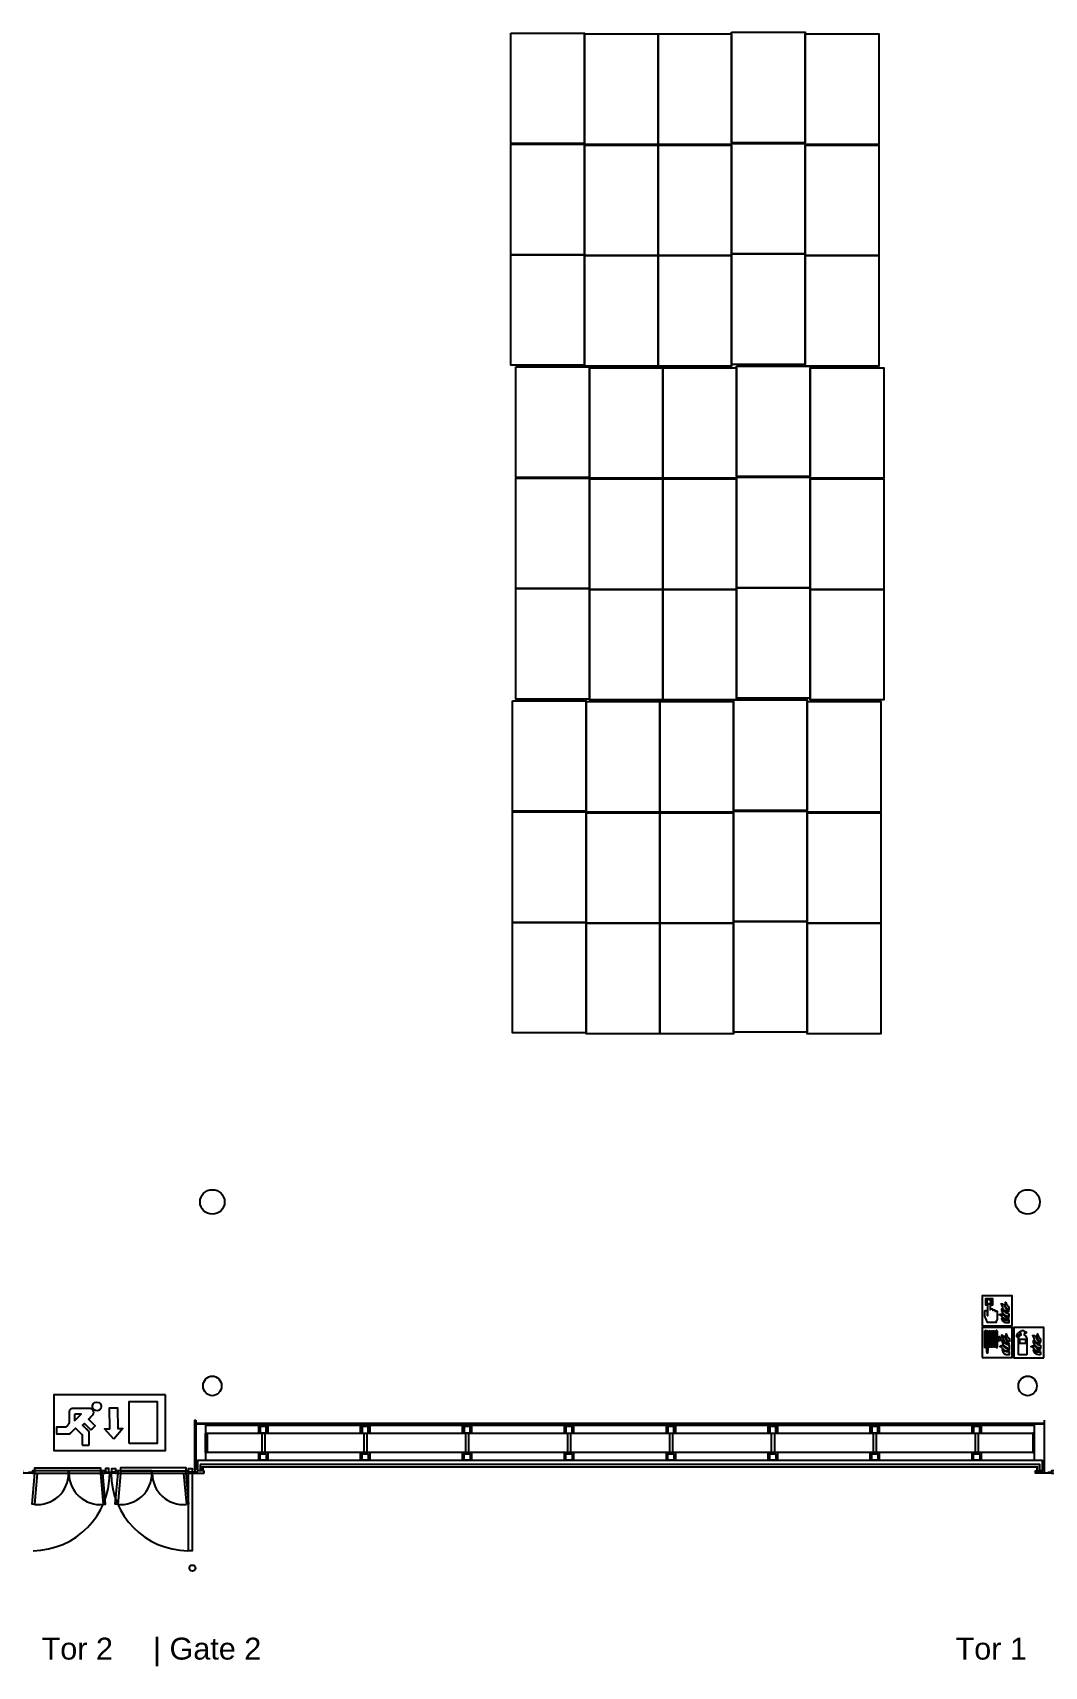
# Model space of a CAD drawing. Header units: metres. Extents: x 19 to 194, y 62 to 154.
# Drawn here: x 138.4 to 171.9, y 61.7 to 115.8 of the extents above; entities that cross this region are included whole.
import ezdxf

# ---------------------------------------------------------------- set-up
doc = ezdxf.new("R2010")
doc.units = ezdxf.units.M
doc.header["$MEASUREMENT"] = 0
doc.layers.add('ALL', color=7, linetype='Continuous')
doc.layers.add('Layer 15', color=7, linetype='Continuous')
doc.styles.add('Arial', font='Arial.ttf')

msp = doc.modelspace()

# ---------------------------------------------------------------- linework, layer by layer
at = {"layer": 'ALL', "color": 1, "lineweight": 25}
for points in [[(170.365, 73.945), (169.865, 73.945), (169.865, 72.945), (170.865, 72.945)], [(170.3565, 72.7953), (170.3327, 72.7953)], [(170.3327, 72.7953), (170.3327, 72.2292)], [(170.3803, 72.7729), (170.3565, 72.7953)], [(170.3803, 72.5246), (170.3803, 72.7729)], [(170.3914, 72.5246), (170.3803, 72.5246)], [(170.3803, 72.2475), (170.3803, 72.5038)], [(170.3803, 72.5038), (170.3914, 72.5038)], [(170.4493, 72.5246), (170.4086, 72.5246)], [(170.4086, 72.5038), (170.4493, 72.5038)], [(170.4493, 72.5653), (170.4493, 72.5246)], [(170.4493, 72.5038), (170.4493, 72.4631)], [(170.4701, 72.5246), (170.4701, 72.5653)], [(170.5108, 72.5246), (170.4701, 72.5246)], [(170.4701, 72.5038), (170.5108, 72.5038)], [(170.4701, 72.4631), (170.4701, 72.5038)], [(171.0183, 72.5753), (171.0218, 72.6391)], [(171.0519, 72.5753), (171.0183, 72.5753)], [(171.0219, 72.6391), (171.0339, 72.6851)], [(171.0339, 72.6852), (171.1312, 72.7669)], [(171.0564, 72.6305), (171.0519, 72.5753)], [(171.1317, 72.6992), (171.0565, 72.6305)], [(171.069, 71.9881), (171.069, 72.5421)], [(171.1312, 72.7669), (171.1723, 72.7669)], [(171.1604, 72.6992), (171.1317, 72.6992)], [(171.1604, 72.6392), (171.1604, 72.6992)], [(171.1723, 72.7669), (171.1723, 72.7965)], [(171.1723, 72.7965), (171.2515, 72.7965)], [(171.2515, 72.7965), (171.2515, 72.7619)], [(171.2515, 72.7619), (171.2894, 72.7619)], [(171.2604, 72.6992), (171.2604, 72.6392)], [(171.2894, 72.6992), (171.2604, 72.6992)], [(171.2894, 72.7619), (171.323, 72.7534)], [(171.323, 72.7092), (171.2894, 72.6992)], [(171.323, 72.7533), (171.323, 72.7092)], [(171.3518, 72.5421), (171.3518, 71.9881)], [(170.3327, 72.2292), (170.3565, 72.2292)], [(170.3565, 72.2292), (170.3803, 72.2475)], [(171.3518, 71.9881), (171.069, 71.9881)]]:
    msp.add_lwpolyline(points, dxfattribs=at)
for points in [[(169.865, 72.945), (170.865, 72.945), (170.865, 73.945), (169.865, 73.945)], [(169.9558, 73.4435), (169.9594, 73.4497), (169.9641, 73.4544), (169.9693, 73.458), (169.9745, 73.4596), (169.9807, 73.4611), (169.987, 73.4611), (169.9937, 73.4606), (169.9994, 73.4596), (170.0056, 73.4585), (170.0249, 73.4445), (170.0337, 73.43), (170.0384, 73.4144), (170.0394, 73.3983), (170.041, 73.2905), (170.043, 73.2876), (170.0539, 73.2876), (170.0565, 73.2905), (170.0565, 73.6411), (170.0566, 73.6432), (170.0567, 73.6453), (170.057, 73.6474), (170.0573, 73.6495), (170.0577, 73.6516), (170.0583, 73.6536), (170.0589, 73.6556), (170.0596, 73.6575), (170.0604, 73.6595), (170.0613, 73.6613), (170.0623, 73.6632), (170.0633, 73.6649), (170.0645, 73.6666), (170.0657, 73.6683), (170.067, 73.6698), (170.0683, 73.6713), (170.0697, 73.6727), (170.0712, 73.6741), (170.0728, 73.6753), (170.0744, 73.6765), (170.076, 73.6776), (170.0777, 73.6785), (170.0795, 73.6794), (170.0813, 73.6802), (170.0831, 73.6809), (170.0849, 73.6815), (170.0868, 73.6819), (170.0887, 73.6823), (170.0906, 73.6826), (170.0925, 73.6827), (170.0944, 73.6828), (170.0963, 73.6827), (170.0983, 73.6826), (170.1002, 73.6823), (170.1021, 73.6819), (170.1039, 73.6815), (170.1058, 73.6809), (170.1076, 73.6802), (170.1094, 73.6794), (170.1111, 73.6785), (170.1128, 73.6776), (170.1145, 73.6765), (170.1161, 73.6753), (170.1176, 73.6741), (170.1191, 73.6727), (170.1205, 73.6713), (170.1219, 73.6698), (170.1232, 73.6683), (170.1244, 73.6666), (170.1255, 73.6649), (170.1266, 73.6632), (170.1276, 73.6613), (170.1285, 73.6595), (170.1293, 73.6575), (170.13, 73.6556), (170.1306, 73.6536), (170.1311, 73.6516), (170.1316, 73.6495), (170.1319, 73.6474), (170.1321, 73.6453), (170.1323, 73.6432), (170.1323, 73.6411), (170.1323, 73.6408), (170.1323, 73.4769), (170.1406, 73.4928), (170.1458, 73.4975), (170.1515, 73.5016), (170.164, 73.5089), (170.1708, 73.5115), (170.1775, 73.5131), (170.1843, 73.5141), (170.1915, 73.5141), (170.1983, 73.5125), (170.204, 73.5099), (170.2087, 73.5063), (170.2123, 73.5021), (170.2159, 73.4975), (170.219, 73.4923), (170.2211, 73.4871), (170.2227, 73.4819), (170.2242, 73.4762), (170.2253, 73.47), (170.2243, 73.4573), (170.231, 73.4684), (170.2367, 73.472), (170.2429, 73.4757), (170.2492, 73.4783), (170.2559, 73.4803), (170.2627, 73.4814), (170.2694, 73.4819), (170.2756, 73.4803), (170.2824, 73.4783), (170.2881, 73.4746), (170.2928, 73.4715), (170.2959, 73.4674), (170.298, 73.4632), (170.2995, 73.4585), (170.3006, 73.4539), (170.3016, 73.4492), (170.3021, 73.444), (170.3032, 73.4388), (170.3042, 73.4341), (170.3026, 73.4219), (170.3104, 73.4326), (170.3156, 73.4357), (170.3208, 73.4388), (170.3265, 73.4419), (170.3317, 73.4445), (170.3374, 73.4461), (170.3431, 73.4471), (170.3488, 73.4471), (170.3551, 73.4461), (170.3649, 73.439), (170.366, 73.1505), (170.3649, 73.1481), (170.3603, 73.1377), (170.3546, 73.128), (170.3483, 73.12), (170.3431, 73.1156), (170.339, 73.1111), (170.3359, 73.1062), (170.3343, 73.101), (170.3343, 73.0546), (170.0478, 73.0546), (170.0393, 73.0925), (170.0186, 73.1325), (169.9979, 73.173), (169.987, 73.1927), (169.976, 73.2129), (169.9657, 73.2327), (169.9558, 73.2672)], [(170.0476, 73.6361), (169.9909, 73.6361), (169.9909, 73.8557), (170.2105, 73.8557), (170.2105, 73.6361), (170.1463, 73.6361), (170.1463, 73.6692), (170.1774, 73.6692), (170.1774, 73.8219), (170.024, 73.8219), (170.024, 73.6692), (170.0476, 73.6692), (170.0476, 73.6361)], [(170.4925, 73.6843), (170.5372, 73.677), (170.5709, 73.6599), (170.5963, 73.6345), (170.6166, 73.6038), (170.6332, 73.5696), (170.6488, 73.5332), (170.6659, 73.4984), (170.6872, 73.4657), (170.7152, 73.4382), (170.7521, 73.4179), (170.7386, 73.4138), (170.7246, 73.4112), (170.71, 73.4107), (170.696, 73.4117), (170.6815, 73.4143), (170.6675, 73.4179), (170.654, 73.4231), (170.6405, 73.4299), (170.6285, 73.4372), (170.6171, 73.4455), (170.5963, 73.4657), (170.5808, 73.4875), (170.5683, 73.5114), (170.5584, 73.5363), (170.5507, 73.5623), (170.5423, 73.5882), (170.534, 73.6137), (170.5231, 73.6386), (170.5096, 73.6625), (170.4925, 73.6843)], [(170.7371, 73.4828), (170.7194, 73.4974), (170.7018, 73.513), (170.6857, 73.5301), (170.6711, 73.5483), (170.6587, 73.5675), (170.6483, 73.5882), (170.6415, 73.61), (170.6379, 73.6329), (170.6379, 73.6568), (170.6483, 73.7331), (170.655, 73.716), (170.6623, 73.6983), (170.6696, 73.6801), (170.6779, 73.6625), (170.6872, 73.6448), (170.6971, 73.6277), (170.709, 73.6121), (170.722, 73.5976), (170.7376, 73.5846), (170.7552, 73.5737), (170.7552, 73.4699), (170.7371, 73.4828)], [(170.5459, 73.234), (170.5304, 73.2522), (170.5148, 73.2698), (170.4987, 73.2859), (170.4805, 73.2994), (170.4597, 73.3088), (170.4369, 73.3134), (170.4468, 73.3212), (170.4582, 73.3275), (170.4701, 73.3327), (170.4826, 73.3363), (170.4961, 73.3389), (170.5096, 73.3394), (170.5231, 73.3389), (170.5366, 73.3363), (170.549, 73.3327), (170.5615, 73.3275), (170.5792, 73.3119), (170.5963, 73.2963), (170.6145, 73.2802), (170.6326, 73.2652), (170.6513, 73.2506), (170.6705, 73.2371), (170.6908, 73.2252), (170.711, 73.2153), (170.7329, 73.2075), (170.7552, 73.2028), (170.7443, 73.1935), (170.7318, 73.1857), (170.7183, 73.18), (170.7043, 73.1758), (170.6898, 73.1727), (170.6752, 73.1717), (170.6602, 73.1717), (170.6456, 73.1727), (170.6311, 73.1753), (170.6171, 73.1784), (170.5963, 73.1873), (170.5781, 73.2003), (170.5615, 73.2158), (170.5459, 73.234)], [(170.7552, 73.3571), (170.7552, 73.2496), (170.723, 73.2564), (170.6909, 73.2673), (170.6602, 73.2823), (170.6311, 73.3005), (170.6041, 73.3218), (170.5797, 73.3462), (170.5585, 73.3727), (170.5403, 73.4018), (170.5263, 73.4324), (170.5164, 73.4646), (170.5164, 73.5165), (170.5351, 73.4926), (170.5553, 73.4703), (170.5766, 73.449), (170.599, 73.4288), (170.6228, 73.4106), (170.6478, 73.3945), (170.6737, 73.381), (170.7002, 73.3701), (170.7272, 73.3618), (170.7552, 73.3571)], [(170.6311, 73.0557), (170.6124, 73.063), (170.5953, 73.0718), (170.5792, 73.0837), (170.5652, 73.0983), (170.5563, 73.1071), (170.5491, 73.1164), (170.5428, 73.1263), (170.5371, 73.1367), (170.5325, 73.1476), (170.5288, 73.1585), (170.5262, 73.1694), (170.5236, 73.1808), (170.5216, 73.1912), (170.52, 73.2021), (170.5392, 73.1855), (170.56, 73.172), (170.5818, 73.16), (170.6052, 73.1512), (170.6296, 73.145), (170.6545, 73.1408), (170.6794, 73.1393), (170.7048, 73.1408), (170.7303, 73.1439), (170.7552, 73.1502), (170.7552, 73.0463), (170.7339, 73.0453), (170.7121, 73.0453), (170.6908, 73.0458), (170.6701, 73.0474), (170.6503, 73.051), (170.6311, 73.0557)], [(169.865, 71.895), (170.865, 71.895), (170.865, 72.895), (169.865, 72.895)], [(169.9987, 72.7953), (169.975, 72.7953), (169.9512, 72.7729), (169.9512, 72.2475), (169.975, 72.2292), (169.9987, 72.2292)], [(170.0638, 72.755), (170.0638, 72.7558), (170.0637, 72.7566), (170.0635, 72.7574), (170.0633, 72.7582), (170.0631, 72.759), (170.0628, 72.7597), (170.0624, 72.7605), (170.062, 72.7612), (170.0616, 72.762), (170.061, 72.7627), (170.0605, 72.7634), (170.0599, 72.7641), (170.0592, 72.7647), (170.0585, 72.7653), (170.0578, 72.7659), (170.057, 72.7665), (170.0561, 72.7671), (170.0553, 72.7676), (170.0544, 72.7681), (170.0534, 72.7686), (170.0525, 72.769), (170.0515, 72.7694), (170.0505, 72.7697), (170.0494, 72.7701), (170.0483, 72.7703), (170.0473, 72.7706), (170.0462, 72.7708), (170.045, 72.771), (170.0439, 72.7711), (170.0428, 72.7712), (170.0416, 72.7713), (170.0405, 72.7713), (170.0394, 72.7713), (170.0382, 72.7712), (170.0371, 72.7711), (170.036, 72.771), (170.0348, 72.7708), (170.0337, 72.7706), (170.0326, 72.7703), (170.0316, 72.7701), (170.0305, 72.7697), (170.0295, 72.7694), (170.0285, 72.769), (170.0276, 72.7686), (170.0266, 72.7681), (170.0257, 72.7676), (170.0249, 72.7671), (170.024, 72.7665), (170.0232, 72.7659), (170.0225, 72.7653), (170.0218, 72.7647), (170.0211, 72.7641), (170.0205, 72.7634), (170.02, 72.7627), (170.0194, 72.762), (170.019, 72.7612), (170.0186, 72.7605), (170.0182, 72.7597), (170.0179, 72.759), (170.0176, 72.7582), (170.0175, 72.7574), (170.0173, 72.7566), (170.0172, 72.7558), (170.0172, 72.755), (170.0172, 72.1426), (170.0638, 72.1426)], [(170.1269, 72.755), (170.1269, 72.7558), (170.1268, 72.7566), (170.1266, 72.7574), (170.1264, 72.7582), (170.1262, 72.759), (170.1259, 72.7597), (170.1255, 72.7605), (170.1251, 72.7612), (170.1247, 72.762), (170.1241, 72.7627), (170.1236, 72.7634), (170.123, 72.7641), (170.1223, 72.7647), (170.1216, 72.7653), (170.1209, 72.7659), (170.1201, 72.7665), (170.1192, 72.7671), (170.1184, 72.7676), (170.1175, 72.7681), (170.1165, 72.7686), (170.1156, 72.769), (170.1146, 72.7694), (170.1136, 72.7697), (170.1125, 72.7701), (170.1114, 72.7703), (170.1104, 72.7706), (170.1093, 72.7708), (170.1081, 72.771), (170.107, 72.7711), (170.1059, 72.7712), (170.1047, 72.7713), (170.1036, 72.7713), (170.1025, 72.7713), (170.1013, 72.7712), (170.1002, 72.7711), (170.0991, 72.771), (170.0979, 72.7708), (170.0968, 72.7706), (170.0957, 72.7703), (170.0947, 72.7701), (170.0936, 72.7697), (170.0926, 72.7694), (170.0916, 72.769), (170.0907, 72.7686), (170.0897, 72.7681), (170.0888, 72.7676), (170.088, 72.7671), (170.0871, 72.7665), (170.0863, 72.7659), (170.0856, 72.7653), (170.0849, 72.7647), (170.0842, 72.7641), (170.0836, 72.7634), (170.0831, 72.7627), (170.0825, 72.762), (170.0821, 72.7612), (170.0817, 72.7605), (170.0813, 72.7597), (170.081, 72.759), (170.0807, 72.7582), (170.0806, 72.7574), (170.0804, 72.7566), (170.0803, 72.7558), (170.0803, 72.755), (170.0803, 72.2693), (170.0803, 72.2685), (170.0804, 72.2677), (170.0806, 72.2669), (170.0807, 72.2661), (170.081, 72.2653), (170.0813, 72.2645), (170.0817, 72.2638), (170.0821, 72.263), (170.0825, 72.2623), (170.0831, 72.2616), (170.0836, 72.2609), (170.0842, 72.2602), (170.0849, 72.2596), (170.0856, 72.2589), (170.0863, 72.2583), (170.0871, 72.2577), (170.088, 72.2572), (170.0888, 72.2567), (170.0897, 72.2562), (170.0907, 72.2557), (170.0916, 72.2553), (170.0926, 72.2549), (170.0936, 72.2545), (170.0947, 72.2542), (170.0957, 72.2539), (170.0968, 72.2537), (170.0979, 72.2535), (170.0991, 72.2533), (170.1002, 72.2531), (170.1013, 72.253), (170.1025, 72.253), (170.1036, 72.253), (170.1047, 72.253), (170.1059, 72.253), (170.107, 72.2531), (170.1081, 72.2533), (170.1093, 72.2535), (170.1104, 72.2537), (170.1114, 72.2539), (170.1125, 72.2542), (170.1136, 72.2545), (170.1146, 72.2549), (170.1156, 72.2553), (170.1165, 72.2557), (170.1175, 72.2562), (170.1184, 72.2567), (170.1192, 72.2572), (170.1201, 72.2577), (170.1209, 72.2583), (170.1216, 72.2589), (170.1223, 72.2596), (170.123, 72.2602), (170.1236, 72.2609), (170.1241, 72.2616), (170.1247, 72.2623), (170.1251, 72.263), (170.1255, 72.2638), (170.1259, 72.2645), (170.1262, 72.2653), (170.1264, 72.2661), (170.1266, 72.2669), (170.1268, 72.2677), (170.1269, 72.2685), (170.1269, 72.2693)], [(170.1912, 72.755), (170.1912, 72.7558), (170.1911, 72.7566), (170.1909, 72.7574), (170.1907, 72.7582), (170.1905, 72.759), (170.1902, 72.7597), (170.1898, 72.7605), (170.1894, 72.7612), (170.189, 72.762), (170.1884, 72.7627), (170.1879, 72.7634), (170.1873, 72.7641), (170.1866, 72.7647), (170.1859, 72.7653), (170.1852, 72.7659), (170.1844, 72.7665), (170.1835, 72.7671), (170.1827, 72.7676), (170.1818, 72.7681), (170.1808, 72.7686), (170.1799, 72.769), (170.1789, 72.7694), (170.1779, 72.7697), (170.1768, 72.7701), (170.1757, 72.7703), (170.1747, 72.7706), (170.1736, 72.7708), (170.1724, 72.771), (170.1713, 72.7711), (170.1702, 72.7712), (170.169, 72.7713), (170.1679, 72.7713), (170.1668, 72.7713), (170.1656, 72.7712), (170.1645, 72.7711), (170.1634, 72.771), (170.1622, 72.7708), (170.1611, 72.7706), (170.16, 72.7703), (170.159, 72.7701), (170.1579, 72.7697), (170.1569, 72.7694), (170.1559, 72.769), (170.155, 72.7686), (170.154, 72.7681), (170.1531, 72.7676), (170.1523, 72.7671), (170.1514, 72.7665), (170.1506, 72.7659), (170.1499, 72.7653), (170.1492, 72.7647), (170.1485, 72.7641), (170.1479, 72.7634), (170.1474, 72.7627), (170.1468, 72.762), (170.1464, 72.7612), (170.146, 72.7605), (170.1456, 72.7597), (170.1453, 72.759), (170.145, 72.7582), (170.1449, 72.7574), (170.1447, 72.7566), (170.1446, 72.7558), (170.1446, 72.755), (170.1446, 72.2693), (170.1446, 72.2685), (170.1447, 72.2677), (170.1449, 72.2669), (170.145, 72.2661), (170.1453, 72.2653), (170.1456, 72.2645), (170.146, 72.2638), (170.1464, 72.263), (170.1468, 72.2623), (170.1474, 72.2616), (170.1479, 72.2609), (170.1485, 72.2602), (170.1492, 72.2596), (170.1499, 72.2589), (170.1506, 72.2583), (170.1514, 72.2577), (170.1523, 72.2572), (170.1531, 72.2567), (170.154, 72.2562), (170.155, 72.2557), (170.1559, 72.2553), (170.1569, 72.2549), (170.1579, 72.2545), (170.159, 72.2542), (170.16, 72.2539), (170.1611, 72.2537), (170.1622, 72.2535), (170.1634, 72.2533), (170.1645, 72.2531), (170.1656, 72.253), (170.1668, 72.253), (170.1679, 72.253), (170.169, 72.253), (170.1702, 72.253), (170.1713, 72.2531), (170.1724, 72.2533), (170.1736, 72.2535), (170.1747, 72.2537), (170.1757, 72.2539), (170.1768, 72.2542), (170.1779, 72.2545), (170.1789, 72.2549), (170.1799, 72.2553), (170.1808, 72.2557), (170.1818, 72.2562), (170.1827, 72.2567), (170.1835, 72.2572), (170.1844, 72.2577), (170.1852, 72.2583), (170.1859, 72.2589), (170.1866, 72.2596), (170.1873, 72.2602), (170.1879, 72.2609), (170.1884, 72.2616), (170.189, 72.2623), (170.1894, 72.263), (170.1898, 72.2638), (170.1902, 72.2645), (170.1905, 72.2653), (170.1907, 72.2661), (170.1909, 72.2669), (170.1911, 72.2677), (170.1912, 72.2685), (170.1912, 72.2693)], [(170.2556, 72.755), (170.2556, 72.7558), (170.2555, 72.7566), (170.2553, 72.7574), (170.2551, 72.7582), (170.2549, 72.759), (170.2546, 72.7597), (170.2542, 72.7605), (170.2538, 72.7612), (170.2534, 72.762), (170.2528, 72.7627), (170.2523, 72.7634), (170.2517, 72.7641), (170.251, 72.7647), (170.2503, 72.7653), (170.2496, 72.7659), (170.2488, 72.7665), (170.2479, 72.7671), (170.2471, 72.7676), (170.2462, 72.7681), (170.2452, 72.7686), (170.2443, 72.769), (170.2433, 72.7694), (170.2423, 72.7697), (170.2412, 72.7701), (170.2401, 72.7703), (170.2391, 72.7706), (170.238, 72.7708), (170.2368, 72.771), (170.2357, 72.7711), (170.2346, 72.7712), (170.2334, 72.7713), (170.2323, 72.7713), (170.2312, 72.7713), (170.23, 72.7712), (170.2289, 72.7711), (170.2278, 72.771), (170.2266, 72.7708), (170.2255, 72.7706), (170.2244, 72.7703), (170.2234, 72.7701), (170.2223, 72.7697), (170.2213, 72.7694), (170.2203, 72.769), (170.2194, 72.7686), (170.2184, 72.7681), (170.2175, 72.7676), (170.2167, 72.7671), (170.2158, 72.7665), (170.215, 72.7659), (170.2143, 72.7653), (170.2136, 72.7647), (170.2129, 72.7641), (170.2123, 72.7634), (170.2118, 72.7627), (170.2112, 72.762), (170.2108, 72.7612), (170.2104, 72.7605), (170.21, 72.7597), (170.2097, 72.759), (170.2094, 72.7582), (170.2093, 72.7574), (170.2091, 72.7566), (170.209, 72.7558), (170.209, 72.755), (170.209, 72.2693), (170.209, 72.2685), (170.2091, 72.2677), (170.2093, 72.2669), (170.2094, 72.2661), (170.2097, 72.2653), (170.21, 72.2645), (170.2104, 72.2638), (170.2108, 72.263), (170.2112, 72.2623), (170.2118, 72.2616), (170.2123, 72.2609), (170.2129, 72.2602), (170.2136, 72.2596), (170.2143, 72.2589), (170.215, 72.2583), (170.2158, 72.2577), (170.2167, 72.2572), (170.2175, 72.2567), (170.2184, 72.2562), (170.2194, 72.2557), (170.2203, 72.2553), (170.2213, 72.2549), (170.2223, 72.2545), (170.2234, 72.2542), (170.2244, 72.2539), (170.2255, 72.2537), (170.2266, 72.2535), (170.2278, 72.2533), (170.2289, 72.2531), (170.23, 72.253), (170.2312, 72.253), (170.2323, 72.253), (170.2334, 72.253), (170.2346, 72.253), (170.2357, 72.2531), (170.2368, 72.2533), (170.238, 72.2535), (170.2391, 72.2537), (170.2401, 72.2539), (170.2412, 72.2542), (170.2423, 72.2545), (170.2433, 72.2549), (170.2443, 72.2553), (170.2452, 72.2557), (170.2462, 72.2562), (170.2471, 72.2567), (170.2479, 72.2572), (170.2488, 72.2577), (170.2496, 72.2583), (170.2503, 72.2589), (170.251, 72.2596), (170.2517, 72.2602), (170.2523, 72.2609), (170.2528, 72.2616), (170.2534, 72.2623), (170.2538, 72.263), (170.2542, 72.2638), (170.2546, 72.2645), (170.2549, 72.2653), (170.2551, 72.2661), (170.2553, 72.2669), (170.2555, 72.2677), (170.2556, 72.2685), (170.2556, 72.2693)], [(170.3167, 72.755), (170.3167, 72.7558), (170.3166, 72.7566), (170.3164, 72.7574), (170.3162, 72.7582), (170.316, 72.759), (170.3157, 72.7597), (170.3153, 72.7605), (170.3149, 72.7612), (170.3145, 72.762), (170.3139, 72.7627), (170.3134, 72.7634), (170.3128, 72.7641), (170.3121, 72.7647), (170.3114, 72.7653), (170.3107, 72.7659), (170.3099, 72.7665), (170.309, 72.7671), (170.3082, 72.7676), (170.3073, 72.7681), (170.3063, 72.7686), (170.3054, 72.769), (170.3044, 72.7694), (170.3034, 72.7697), (170.3023, 72.7701), (170.3012, 72.7703), (170.3002, 72.7706), (170.2991, 72.7708), (170.2979, 72.771), (170.2968, 72.7711), (170.2957, 72.7712), (170.2945, 72.7713), (170.2934, 72.7713), (170.2923, 72.7713), (170.2911, 72.7712), (170.29, 72.7711), (170.2889, 72.771), (170.2877, 72.7708), (170.2866, 72.7706), (170.2855, 72.7703), (170.2845, 72.7701), (170.2834, 72.7697), (170.2824, 72.7694), (170.2814, 72.769), (170.2805, 72.7686), (170.2795, 72.7681), (170.2786, 72.7676), (170.2778, 72.7671), (170.2769, 72.7665), (170.2761, 72.7659), (170.2754, 72.7653), (170.2747, 72.7647), (170.274, 72.7641), (170.2734, 72.7634), (170.2729, 72.7627), (170.2723, 72.762), (170.2719, 72.7612), (170.2715, 72.7605), (170.2711, 72.7597), (170.2708, 72.759), (170.2705, 72.7582), (170.2704, 72.7574), (170.2702, 72.7566), (170.2701, 72.7558), (170.2701, 72.755), (170.2701, 72.2693), (170.2701, 72.2685), (170.2702, 72.2677), (170.2704, 72.2669), (170.2705, 72.2661), (170.2708, 72.2653), (170.2711, 72.2645), (170.2715, 72.2638), (170.2719, 72.263), (170.2723, 72.2623), (170.2729, 72.2616), (170.2734, 72.2609), (170.274, 72.2602), (170.2747, 72.2596), (170.2754, 72.2589), (170.2761, 72.2583), (170.2769, 72.2577), (170.2778, 72.2572), (170.2786, 72.2567), (170.2795, 72.2562), (170.2805, 72.2557), (170.2814, 72.2553), (170.2824, 72.2549), (170.2834, 72.2545), (170.2845, 72.2542), (170.2855, 72.2539), (170.2866, 72.2537), (170.2877, 72.2535), (170.2889, 72.2533), (170.29, 72.2531), (170.2911, 72.253), (170.2923, 72.253), (170.2934, 72.253), (170.2945, 72.253), (170.2957, 72.253), (170.2968, 72.2531), (170.2979, 72.2533), (170.2991, 72.2535), (170.3002, 72.2537), (170.3012, 72.2539), (170.3023, 72.2542), (170.3034, 72.2545), (170.3044, 72.2549), (170.3054, 72.2553), (170.3063, 72.2557), (170.3073, 72.2562), (170.3082, 72.2567), (170.309, 72.2572), (170.3099, 72.2577), (170.3107, 72.2583), (170.3114, 72.2589), (170.3121, 72.2596), (170.3128, 72.2602), (170.3134, 72.2609), (170.3139, 72.2616), (170.3145, 72.2623), (170.3149, 72.263), (170.3153, 72.2638), (170.3157, 72.2645), (170.316, 72.2653), (170.3162, 72.2661), (170.3164, 72.2669), (170.3166, 72.2677), (170.3167, 72.2685), (170.3167, 72.2693)], [(170.6648, 72.4832), (170.6492, 72.5196), (170.6326, 72.5538), (170.6123, 72.5845), (170.5869, 72.6099), (170.5532, 72.627), (170.5085, 72.6343), (170.5256, 72.6125), (170.5391, 72.5886), (170.55, 72.5637), (170.5583, 72.5382), (170.5667, 72.5123), (170.5744, 72.4863), (170.5843, 72.4614), (170.5968, 72.4375), (170.6123, 72.4157), (170.6331, 72.3955), (170.6445, 72.3872), (170.6565, 72.3799), (170.67, 72.3731), (170.6835, 72.3679), (170.6975, 72.3643), (170.712, 72.3617), (170.726, 72.3607), (170.7406, 72.3612), (170.7546, 72.3638), (170.7681, 72.3679), (170.7312, 72.3882), (170.7032, 72.4157), (170.6819, 72.4484)], [(170.7711, 72.4199), (170.753, 72.4328), (170.7353, 72.4474), (170.7177, 72.463), (170.7016, 72.4801), (170.687, 72.4983), (170.6746, 72.5175), (170.6642, 72.5382), (170.6574, 72.56), (170.6538, 72.5829), (170.6538, 72.6068), (170.6642, 72.6831), (170.6709, 72.666), (170.6782, 72.6483), (170.6855, 72.6301), (170.6938, 72.6125), (170.7031, 72.5948), (170.713, 72.5777), (170.7249, 72.5621), (170.7379, 72.5476), (170.7535, 72.5346), (170.7711, 72.5237)], [(171.915, 71.8926), (171.915, 72.8926), (170.915, 72.8926), (170.915, 71.8926)], [(171.1085, 72.4936), (171.1085, 72.3717), (171.3123, 72.3717), (171.3123, 72.4936), (171.1085, 72.4936)], [(171.8021, 72.3655), (171.7886, 72.3614), (171.7746, 72.3588), (171.76, 72.3583), (171.746, 72.3593), (171.7315, 72.3619), (171.7175, 72.3655), (171.704, 72.3707), (171.6905, 72.3775), (171.6785, 72.3848), (171.6671, 72.3931), (171.6463, 72.4133), (171.6308, 72.4351), (171.6183, 72.459), (171.6084, 72.4839), (171.6007, 72.5099), (171.5923, 72.5358), (171.584, 72.5613), (171.5731, 72.5862), (171.5596, 72.6101), (171.5425, 72.6319), (171.5872, 72.6246), (171.6209, 72.6075), (171.6463, 72.5821), (171.6666, 72.5514), (171.6832, 72.5172), (171.6988, 72.4808), (171.7159, 72.446), (171.7372, 72.4133), (171.7652, 72.3858), (171.8021, 72.3655)], [(171.8052, 72.5213), (171.8052, 72.4175), (171.7871, 72.4304), (171.7694, 72.445), (171.7518, 72.4606), (171.7357, 72.4777), (171.7211, 72.4959), (171.7087, 72.5151), (171.6983, 72.5358), (171.6915, 72.5576), (171.6879, 72.5805), (171.6879, 72.6044), (171.6983, 72.6807), (171.705, 72.6636), (171.7123, 72.6459), (171.7196, 72.6277), (171.7279, 72.6101), (171.7372, 72.5924), (171.7471, 72.5753), (171.759, 72.5597), (171.772, 72.5452), (171.7876, 72.5322), (171.8052, 72.5213)], [(170.0638, 72.1103), (170.0172, 72.1103), (170.027, 72.0507), (170.0539, 72.0507)], [(170.6123, 72.2463), (170.5952, 72.2619), (170.5775, 72.2775), (170.565, 72.2827), (170.5526, 72.2863), (170.5391, 72.2889), (170.5256, 72.2894), (170.5121, 72.2889), (170.4986, 72.2863), (170.4861, 72.2827), (170.4742, 72.2775), (170.4628, 72.2712), (170.4529, 72.2634), (170.4757, 72.2588), (170.4965, 72.2494), (170.5147, 72.2359), (170.5308, 72.2198), (170.5464, 72.2022), (170.5619, 72.184), (170.5775, 72.1658), (170.5941, 72.1503), (170.6123, 72.1373), (170.6331, 72.1284), (170.6471, 72.1253), (170.6616, 72.1227), (170.6762, 72.1217), (170.6912, 72.1217), (170.7058, 72.1227), (170.7203, 72.1258), (170.7343, 72.13), (170.7478, 72.1357), (170.7603, 72.1435), (170.7712, 72.1528), (170.7489, 72.1575), (170.727, 72.1653), (170.7068, 72.1752), (170.6865, 72.1871), (170.6673, 72.2006), (170.6486, 72.2152), (170.6305, 72.2302)], [(170.6637, 72.3445), (170.6387, 72.3606), (170.6149, 72.3788), (170.5925, 72.399), (170.5712, 72.4203), (170.551, 72.4426), (170.5323, 72.4665), (170.5323, 72.4146), (170.5422, 72.3824), (170.5562, 72.3518), (170.5744, 72.3227), (170.5956, 72.2962), (170.62, 72.2718), (170.647, 72.2505), (170.6761, 72.2323), (170.7068, 72.2173), (170.7389, 72.2064), (170.7711, 72.1996), (170.7711, 72.3071), (170.7431, 72.3118), (170.7161, 72.3201), (170.6896, 72.331)], [(170.7712, 72.1002), (170.7463, 72.0939), (170.7208, 72.0908), (170.6954, 72.0893), (170.6705, 72.0908), (170.6456, 72.095), (170.6212, 72.1012), (170.5978, 72.11), (170.576, 72.122), (170.5552, 72.1355), (170.536, 72.1521), (170.5376, 72.1412), (170.5396, 72.1308), (170.5422, 72.1194), (170.5448, 72.1085), (170.5485, 72.0976), (170.5531, 72.0867), (170.5588, 72.0763), (170.5651, 72.0664), (170.5723, 72.0571), (170.5812, 72.0483), (170.5952, 72.0337), (170.6113, 72.0218), (170.6284, 72.013), (170.6471, 72.0057), (170.6663, 72.001), (170.6861, 71.9974), (170.7068, 71.9958), (170.7281, 71.9953), (170.7499, 71.9953), (170.7712, 71.9963)], [(171.8052, 72.1504), (171.7943, 72.1411), (171.7818, 72.1333), (171.7683, 72.1276), (171.7543, 72.1234), (171.7398, 72.1203), (171.7252, 72.1193), (171.7102, 72.1193), (171.6956, 72.1203), (171.6811, 72.1229), (171.6671, 72.126), (171.6463, 72.1349), (171.6281, 72.1479), (171.6115, 72.1634), (171.5959, 72.1816), (171.5804, 72.1998), (171.5648, 72.2174), (171.5487, 72.2335), (171.5305, 72.247), (171.5097, 72.2564), (171.4869, 72.261), (171.4968, 72.2688), (171.5082, 72.2751), (171.5201, 72.2803), (171.5326, 72.2839), (171.5461, 72.2865), (171.5596, 72.287), (171.5731, 72.2865), (171.5866, 72.2839), (171.599, 72.2803), (171.6115, 72.2751), (171.6292, 72.2595), (171.6463, 72.2439), (171.6645, 72.2278), (171.6826, 72.2128), (171.7013, 72.1982), (171.7205, 72.1847), (171.7408, 72.1728), (171.761, 72.1629), (171.7829, 72.1551), (171.8052, 72.1504)], [(171.8052, 72.3047), (171.8052, 72.1972), (171.773, 72.204), (171.7409, 72.2149), (171.7102, 72.2299), (171.6811, 72.2481), (171.6541, 72.2694), (171.6297, 72.2938), (171.6085, 72.3203), (171.5903, 72.3494), (171.5763, 72.38), (171.5664, 72.4122), (171.5664, 72.4641), (171.5851, 72.4402), (171.6053, 72.4179), (171.6266, 72.3966), (171.649, 72.3764), (171.6728, 72.3582), (171.6978, 72.3421), (171.7237, 72.3286), (171.7502, 72.3177), (171.7772, 72.3094), (171.8052, 72.3047)], [(171.8052, 72.0978), (171.8052, 71.9939), (171.7839, 71.9929), (171.7621, 71.9929), (171.7408, 71.9934), (171.7201, 71.995), (171.7003, 71.9986), (171.6811, 72.0033), (171.6624, 72.0106), (171.6453, 72.0194), (171.6292, 72.0313), (171.6152, 72.0459), (171.6063, 72.0547), (171.5991, 72.064), (171.5928, 72.0739), (171.5871, 72.0843), (171.5825, 72.0952), (171.5788, 72.1061), (171.5762, 72.117), (171.5736, 72.1284), (171.5716, 72.1388), (171.57, 72.1497), (171.5892, 72.1331), (171.61, 72.1196), (171.6318, 72.1076), (171.6552, 72.0988), (171.6796, 72.0926), (171.7045, 72.0884), (171.7294, 72.0869), (171.7548, 72.0884), (171.7803, 72.0915), (171.8052, 72.0978)]]:
    msp.add_lwpolyline(points, close=True, dxfattribs=at)
at = {"layer": 'ALL', "color": 4, "lineweight": 25}
for points in [[(142.8277, 70.6671), (139.1247, 70.6671), (139.1247, 68.8156), (142.8277, 68.8156)], [(140.6959, 70.2792), (140.6807, 70.2144), (140.634, 70.1598), (140.5698, 70.1346), (140.5054, 70.1402), (140.4451, 70.1776), (140.4096, 70.2388), (140.4061, 70.3044), (140.4341, 70.3681), (140.4867, 70.4108), (140.5543, 70.4251), (140.6205, 70.407), (140.6709, 70.3609), (140.6949, 70.2959)], [(141.6198, 69.0489), (141.6198, 70.4476), (142.5464, 70.4476), (142.5464, 69.0489)], [(140.3556, 69.5021), (140.3556, 69.5021), (140.3672, 69.5137), (140.3788, 69.5253), (140.3904, 69.5369), (140.402, 69.5485), (140.4135, 69.5601), (140.4251, 69.5717), (140.4367, 69.5833), (140.4483, 69.5949), (140.4599, 69.6065), (140.4715, 69.6181), (140.4831, 69.6296), (140.4911, 69.642), (140.4728, 69.6603), (140.4545, 69.6786), (140.4362, 69.6969), (140.418, 69.7152), (140.3997, 69.7335), (140.3814, 69.7518), (140.3631, 69.77), (140.3448, 69.7883), (140.3265, 69.8066), (140.3082, 69.8249), (140.2899, 69.8432), (140.2789, 69.8599), (140.2906, 69.8716), (140.3024, 69.8834), (140.3141, 69.8951), (140.3258, 69.9069), (140.3376, 69.9186), (140.3493, 69.9304), (140.3611, 69.9421), (140.3728, 69.9539), (140.3846, 69.9656), (140.3963, 69.9773), (140.4081, 69.9891), (140.4178, 69.9991), (140.4238, 70.0066), (140.4292, 70.0147), (140.4341, 70.0234), (140.4383, 70.0326), (140.4417, 70.0424), (140.4444, 70.0524), (140.4461, 70.0628), (140.447, 70.0733), (140.4469, 70.0838), (140.4459, 70.0942), (140.444, 70.1044), (140.4413, 70.1143), (140.4379, 70.1238), (140.4337, 70.1327), (140.4289, 70.1412), (140.4236, 70.149), (140.4168, 70.158), (140.4092, 70.1667), (140.4008, 70.1747), (140.3916, 70.1821), (140.3819, 70.1887), (140.3715, 70.1944), (140.3608, 70.1992), (140.3497, 70.2031), (140.3385, 70.206), (140.3272, 70.2079), (140.3091, 70.2088), (140.2607, 70.2088), (140.2123, 70.2088), (140.164, 70.2088), (140.1156, 70.2088), (140.0672, 70.2088), (140.0189, 70.2088), (139.9705, 70.2088), (139.9221, 70.2088), (139.8738, 70.2088), (139.8254, 70.2088), (139.777, 70.2088), (139.7408, 70.2088), (139.7322, 70.2082), (139.7235, 70.2069), (139.7149, 70.2049), (139.7064, 70.2021), (139.6981, 70.1985), (139.6902, 70.1943), (139.6827, 70.1895), (139.6756, 70.184), (139.6692, 70.178), (139.6633, 70.1716), (139.6569, 70.1634), (139.6487, 70.1508), (139.6416, 70.1375), (139.6356, 70.1236), (139.6308, 70.1094), (139.6286, 70.087), (139.6286, 70.0547), (139.6286, 70.0224), (139.6286, 69.9901), (139.6286, 69.9579), (139.6286, 69.9256), (139.6286, 69.8933), (139.6286, 69.861), (139.6286, 69.8287), (139.6286, 69.7964), (139.6286, 69.7641), (139.6286, 69.7318), (139.6244, 69.7119), (139.6167, 69.7017), (139.6091, 69.6915), (139.6014, 69.6813), (139.5938, 69.6711), (139.5862, 69.6609), (139.5785, 69.6508), (139.5709, 69.6406), (139.5632, 69.6304), (139.5556, 69.6202), (139.548, 69.61), (139.5403, 69.5998), (139.5193, 69.5966), (139.4921, 69.5966), (139.4648, 69.5966), (139.4375, 69.5966), (139.4102, 69.5966), (139.383, 69.5966), (139.3557, 69.5966), (139.3284, 69.5966), (139.3012, 69.5966), (139.2739, 69.5966), (139.2466, 69.5966), (139.2193, 69.5966), (139.2139, 69.5811), (139.2139, 69.5618), (139.2139, 69.5425), (139.2139, 69.5232), (139.2139, 69.5039), (139.2139, 69.4845), (139.2139, 69.4652), (139.2139, 69.4459), (139.2139, 69.4266), (139.2139, 69.4073), (139.2139, 69.388), (139.2139, 69.3687), (139.2475, 69.3671), (139.284, 69.3671), (139.3206, 69.3671), (139.3571, 69.3671), (139.3936, 69.3671), (139.4301, 69.3671), (139.4667, 69.3671), (139.5032, 69.3671), (139.5397, 69.3671), (139.5763, 69.3671), (139.6128, 69.3671), (139.6485, 69.3678), (139.6649, 69.3841), (139.6812, 69.4005), (139.6976, 69.4168), (139.7139, 69.4332), (139.7303, 69.4495), (139.7466, 69.4659), (139.763, 69.4822), (139.7793, 69.4986), (139.7957, 69.515), (139.812, 69.5313), (139.8284, 69.5477), (139.8451, 69.5584), (139.8637, 69.5398), (139.8823, 69.5212), (139.9009, 69.5026), (139.9195, 69.484), (139.9381, 69.4654), (139.9567, 69.4468), (139.9753, 69.4282), (139.9939, 69.4096), (140.0125, 69.391), (140.0311, 69.3724), (140.0497, 69.3538), (140.0631, 69.3322), (140.0631, 69.3028), (140.0631, 69.2735), (140.0631, 69.2442), (140.0631, 69.2148), (140.0631, 69.1855), (140.0631, 69.1562), (140.0631, 69.1268), (140.0631, 69.0975), (140.0631, 69.0682), (140.0631, 69.0388), (140.0631, 69.0095), (140.0709, 68.9919), (140.0902, 68.9919), (140.1095, 68.9919), (140.1288, 68.9919), (140.1481, 68.9919), (140.1674, 68.9919), (140.1867, 68.9919), (140.206, 68.9919), (140.2254, 68.9919), (140.2447, 68.9919), (140.264, 68.9919), (140.2833, 68.9919), (140.2926, 69.0117), (140.2926, 69.0499), (140.2926, 69.0881), (140.2926, 69.1263), (140.2926, 69.1645), (140.2926, 69.2027), (140.2926, 69.2409), (140.2926, 69.2791), (140.2926, 69.3173), (140.2926, 69.3555), (140.2926, 69.3936), (140.2926, 69.4318), (140.281, 69.4571), (140.263, 69.4751), (140.245, 69.4931), (140.227, 69.5112), (140.209, 69.5292), (140.191, 69.5472), (140.1729, 69.5652), (140.1549, 69.5832), (140.1369, 69.6012), (140.1189, 69.6192), (140.1009, 69.6373), (140.0829, 69.6553), (140.0824, 69.6634), (140.0874, 69.6684), (140.0924, 69.6735), (140.0975, 69.6785), (140.1025, 69.6835), (140.1075, 69.6886), (140.1126, 69.6936), (140.1176, 69.6986), (140.1226, 69.7037), (140.1277, 69.7087), (140.1327, 69.7137), (140.1377, 69.7188), (140.1544, 69.7033), (140.1727, 69.685), (140.191, 69.6667), (140.2093, 69.6484), (140.2276, 69.6301), (140.2459, 69.6119), (140.2642, 69.5936), (140.2824, 69.5753), (140.3007, 69.557), (140.319, 69.5387), (140.3373, 69.5204)], [(139.8091, 69.8019), (139.8091, 69.8019), (139.8273, 69.8201), (139.8454, 69.8382), (139.8636, 69.8564), (139.8817, 69.8745), (139.8999, 69.8927), (139.918, 69.9109), (139.9362, 69.929), (139.9544, 69.9472), (139.9725, 69.9653), (139.9907, 69.9835), (140.0088, 70.0016), (140.027, 70.0198), (140.0272, 70.0283), (140.0117, 70.0283), (139.9962, 70.0283), (139.9807, 70.0283), (139.9652, 70.0283), (139.9497, 70.0283), (139.9342, 70.0283), (139.9187, 70.0283), (139.9032, 70.0283), (139.8877, 70.0283), (139.8721, 70.0283), (139.8566, 70.0283), (139.842, 70.0283), (139.8402, 70.0282), (139.8384, 70.028), (139.8365, 70.0276), (139.8347, 70.0271), (139.833, 70.0264), (139.8313, 70.0256), (139.8297, 70.0247), (139.8281, 70.0236), (139.8267, 70.0224), (139.8254, 70.0211), (139.8242, 70.0198), (139.8213, 70.0159), (139.8172, 70.0093), (139.8135, 70.0024), (139.8105, 69.9952), (139.8091, 69.9842), (139.8091, 69.969), (139.8091, 69.9538), (139.8091, 69.9386), (139.8091, 69.9234), (139.8091, 69.9082), (139.8091, 69.8931), (139.8091, 69.8779), (139.8091, 69.8627), (139.8091, 69.8475), (139.8091, 69.8323), (139.8091, 69.8171)], [(141.1085, 69.1993), (140.803, 69.5388), (140.9758, 69.539), (140.975, 70.2302), (141.2391, 70.2311), (141.2406, 69.5501), (141.4134, 69.5503)]]:
    msp.add_lwpolyline(points, close=True, dxfattribs=at)
at = {"layer": 'ALL', "color": 18, "lineweight": 25, "true_color": 0x000000}
for points in [[(143.8249, 69.82), (143.8249, 68.23), (143.7949, 68.23), (143.7949, 69.82)], [(144.1499, 69.4), (171.5999, 69.3999), (171.5999, 69.6499), (144.1499, 69.65)], [(144.1549, 69.395), (144.1549, 68.755), (144.1499, 68.755), (144.1499, 69.395)], [(144.2049, 69.395), (144.2049, 68.755), (144.1549, 68.755), (144.1549, 69.395)], [(145.9624, 69.6152), (145.9624, 69.4002), (146.1624, 69.4002), (146.1624, 69.6152)], [(149.3374, 69.615), (149.3374, 69.4), (149.5374, 69.4), (149.5374, 69.615)], [(152.7124, 69.6152), (152.7124, 69.4002), (152.9124, 69.4002), (152.9124, 69.6152)], [(156.0874, 69.615), (156.0874, 69.4), (156.2874, 69.4), (156.2874, 69.615)], [(159.4624, 69.615), (159.4624, 69.4), (159.6624, 69.4), (159.6624, 69.615)], [(162.8374, 69.615), (162.8374, 69.4), (163.0374, 69.4), (163.0374, 69.615)], [(166.2124, 69.6152), (166.2124, 69.4002), (166.4124, 69.4002), (166.4124, 69.6152)], [(169.5874, 69.615), (169.5874, 69.4), (169.7874, 69.4), (169.7874, 69.615)], [(171.5449, 69.395), (171.5449, 68.755), (171.5949, 68.755), (171.5949, 69.395)], [(171.5949, 69.395), (171.5949, 68.755), (171.5999, 68.755), (171.5999, 69.395)], [(146.1624, 68.7152), (146.1624, 68.5002), (145.9624, 68.5002), (145.9624, 68.7152)], [(149.5374, 68.715), (149.5374, 68.5), (149.3374, 68.5), (149.3374, 68.715)], [(152.9124, 68.7152), (152.9124, 68.5002), (152.7124, 68.5002), (152.7124, 68.7152)], [(156.2874, 68.715), (156.2874, 68.5), (156.0874, 68.5), (156.0874, 68.715)], [(159.6624, 68.715), (159.6624, 68.5), (159.4624, 68.5), (159.4624, 68.715)], [(163.0374, 68.715), (163.0374, 68.5), (162.8374, 68.5), (162.8374, 68.715)], [(166.4124, 68.7152), (166.4124, 68.5002), (166.2124, 68.5002), (166.2124, 68.7152)], [(169.7874, 68.715), (169.7874, 68.5), (169.5874, 68.5), (169.5874, 68.715)], [(140.9524, 68.1), (140.9524, 68.22), (140.8324, 68.22), (140.8324, 68.1)], [(141.0474, 68.1), (141.0474, 68.22), (141.1674, 68.22), (141.1674, 68.1)], [(143.8019, 68.23), (143.8019, 68.18), (143.7949, 68.18), (143.7949, 68.23)], [(143.9699, 68.355), (143.9699, 68.15), (143.8899, 68.15), (143.8899, 68.5), (171.8599, 68.5), (171.8599, 68.1499), (171.7799, 68.1499), (171.7799, 68.3549)], [(144.0549, 68.155), (144.0549, 68.265), (144.0599, 68.265), (144.0599, 68.155)], [(171.6949, 68.155), (171.6949, 68.265), (171.6899, 68.265), (171.6899, 68.155)]]:
    msp.add_lwpolyline(points, close=True, dxfattribs=at)
for points in [[(171.9249, 69.8201), (171.9249, 68.23)], [(171.9249, 69.7199), (143.8249, 69.72)], [(143.8249, 69.7), (171.9249, 69.7)], [(145.9124, 69.4), (145.9124, 69.65)], [(146.0124, 69.4002), (146.0124, 68.7152)], [(146.1124, 69.4002), (146.1124, 68.7152)], [(146.2124, 69.65), (146.2124, 69.4)], [(149.2874, 69.4), (149.2874, 69.65)], [(149.3874, 69.4), (149.3874, 68.715)], [(149.4874, 69.4), (149.4874, 68.715)], [(149.5874, 69.65), (149.5874, 69.4)], [(152.6624, 69.4), (152.6624, 69.65)], [(152.7624, 69.4002), (152.7624, 68.7152)], [(152.8624, 69.4002), (152.8624, 68.7152)], [(152.9624, 69.65), (152.9624, 69.4)], [(156.0374, 69.4), (156.0374, 69.65)], [(156.1374, 69.4), (156.1374, 68.715)], [(156.2374, 69.4), (156.2374, 68.715)], [(156.3374, 69.65), (156.3374, 69.4)], [(159.4124, 69.4), (159.4124, 69.65)], [(159.5124, 69.4), (159.5124, 68.715)], [(159.6124, 69.4), (159.6124, 68.715)], [(159.7124, 69.65), (159.7124, 69.4)], [(162.7874, 69.4), (162.7874, 69.65)], [(162.8874, 69.4), (162.8874, 68.715)], [(162.9874, 69.4), (162.9874, 68.715)], [(163.0874, 69.65), (163.0874, 69.4)], [(166.1624, 69.4), (166.1624, 69.65)], [(166.2624, 69.4002), (166.2624, 68.7152)], [(166.3624, 69.4002), (166.3624, 68.7152)], [(166.4624, 69.65), (166.4624, 69.4)], [(169.5374, 69.4), (169.5374, 69.65)], [(169.6374, 69.4), (169.6374, 68.715)], [(169.7374, 69.4), (169.7374, 68.715)], [(169.8374, 69.65), (169.8374, 69.4)], [(171.5999, 68.4999), (171.5999, 68.7499), (144.1499, 68.75), (144.1499, 68.5)], [(145.9124, 68.5), (145.9124, 68.75)], [(146.2124, 68.75), (146.2124, 68.5)], [(149.2874, 68.5), (149.2874, 68.75)], [(149.5874, 68.75), (149.5874, 68.5)], [(152.6624, 68.5), (152.6624, 68.75)], [(152.9624, 68.75), (152.9624, 68.5)], [(156.0374, 68.5), (156.0374, 68.75)], [(156.3374, 68.75), (156.3374, 68.5)], [(159.4124, 68.5), (159.4124, 68.75)], [(159.7124, 68.75), (159.7124, 68.5)], [(162.7874, 68.5), (162.7874, 68.75)], [(163.0874, 68.75), (163.0874, 68.5)], [(166.1624, 68.5), (166.1624, 68.75)], [(166.4624, 68.75), (166.4624, 68.5)], [(169.5374, 68.5), (169.5374, 68.75)], [(169.8374, 68.75), (169.8374, 68.5)], [(138.5742, 68.063), (138.4841, 67.0323), (138.4043, 67.0392), (138.4945, 68.07), (138.4945, 68.25), (140.6678, 68.25), (140.6678, 68.07)], [(143.5955, 67.0392), (143.5053, 68.07), (143.5053, 68.25), (141.332, 68.25), (141.332, 68.07)], [(143.5899, 68.1), (143.5899, 68.22), (143.7099, 68.22), (143.7099, 68.1), (143.5849, 68.1)], [(143.8899, 68.1), (143.8099, 68.1), (143.8099, 68.22), (143.8899, 68.22)], [(171.7199, 68.2699), (144.0299, 68.27), (144.0299, 68.295)], [(171.8599, 68.1), (171.9399, 68.1), (171.9399, 68.22), (171.8599, 68.22)], [(138.2899, 68.1), (138.4149, 68.1), (138.4149, 68.07), (139.6162, 68.07), (139.6161, 68.15), (139.6261, 68.15), (139.6262, 68.07), (139.6162, 68.07), (139.6161, 68.15), (138.4149, 68.15), (138.4149, 68.07), (137.8899, 68.07), (137.8899, 68.15), (138.1099, 68.15)], [(140.8271, 68.15), (138.4945, 68.15)], [(141.1727, 68.07), (142.3737, 68.07), (142.3737, 68.15), (141.1727, 68.15), (141.1727, 68.07), (140.8272, 68.07), (140.8272, 68.15), (139.6262, 68.15), (139.6262, 68.07), (140.8272, 68.07)], [(140.6681, 68.063), (140.7589, 67.0323), (140.838, 67.0393), (140.7478, 68.07), (140.7478, 68.15)], [(140.9524, 68.107), (141.0474, 68.107)], [(141.3318, 68.063), (141.241, 67.0323), (141.1619, 67.0393), (141.2521, 68.07), (141.2521, 68.15)], [(141.332, 68.15), (143.5849, 68.15)], [(142.3737, 68.07), (143.5849, 68.07)], [(142.3837, 68.07), (142.3837, 68.15)], [(142.3837, 68.15), (143.5849, 68.15)], [(143.4256, 68.0631), (143.5158, 67.0324)], [(143.5849, 68.15), (143.5849, 68.07)], [(143.5849, 68.07), (144.1099, 68.07)], [(143.7099, 68.07), (143.7099, 65.5032), (143.5899, 65.5032), (143.5899, 68.07)], [(143.8099, 68.107), (143.7099, 68.107)], [(144.1099, 68.15), (143.8899, 68.15)], [(144.1099, 68.07), (144.1099, 68.15)], [(172.0399, 68.1), (172.1649, 68.1), (172.1649, 68.07), (173.3662, 68.07), (173.3661, 68.15), (173.3761, 68.15), (173.3762, 68.07), (173.3662, 68.07), (173.3661, 68.15), (172.1649, 68.15), (172.1649, 68.07), (171.6399, 68.07), (171.6399, 68.15), (171.8599, 68.15)]]:
    msp.add_lwpolyline(points, dxfattribs=at)
for centre, radius in [((144.3749, 77.0501), 0.4065), ((171.3749, 77.05), 0.4065), ((143.7163, 64.9262), 0.1)]:
    msp.add_circle(centre, radius, dxfattribs=at)
at = {"layer": 'ALL', "color": 1, "lineweight": 25}
for centre, radius, start, end in [((170.1007, 73.7458), 0.061, -90, 90), ((170.1007, 73.7458), 0.061, -90, 90), ((170.4597, 72.5142), 0.0691, 81.33912, -98.6609), ((170.4597, 72.5142), 0.0691, 81.3391, 171.33912), ((170.4597, 72.5142), 0.0691, -171.33911, -98.66089), ((170.4597, 72.5142), 0.0521, 101.50685, 168.49315), ((170.4597, 72.5142), 0.0521, -168.49315, -101.50685), ((170.4597, 72.5142), 0.0521, 11.50685, 78.49315), ((170.4597, 72.5142), 0.0521, -78.49315, -11.50685), ((171.1726, 72.5361), 0.1037, 96.73971, 176.69013), ((171.2482, 72.5361), 0.1037, 3.30987, 83.26029)]:
    msp.add_arc(centre, radius, start, end, dxfattribs=at)
at = {"layer": 'ALL', "color": 18, "lineweight": 25, "true_color": 0x000000}
for centre, radius, start, end in [((138.4099, 68.07), 2.5668, -89.33022, 0.00011), ((138.5748, 68.0697), 1.0414, -94.999, 0.01596), ((140.6678, 68.07), 1.0417, -179.9992, -85.01733), ((143.5899, 68.07), 2.5668, -179.99989, -90.66956), ((141.332, 68.07), 1.0417, -94.98245, -0.00059), ((143.4251, 68.0697), 1.0414, 179.98426, -85.00078)]:
    msp.add_arc(centre, radius, start, end, dxfattribs=at)
for centre in [(144.375, 70.9611), (171.375, 70.9611)]:
    msp.add_ellipse(centre, major_axis=(0, 0.3255), ratio=0.9369521, dxfattribs=at)
at = {"layer": 'Layer 15', "color": 18, "lineweight": 25, "true_color": 0x000000}
for points in [[(161.5739, 115.7814), (164.0123, 115.7814), (164.0123, 112.1238), (161.5739, 112.1238)], [(154.2587, 115.7527), (156.6971, 115.7527), (156.6971, 112.0951), (154.2587, 112.0951)], [(156.6971, 115.7248), (159.1355, 115.7248), (159.1355, 112.0672), (156.6971, 112.0672)], [(159.1355, 115.7248), (161.5739, 115.7248), (161.5739, 112.0672), (159.1355, 112.0672)], [(164.0123, 115.7248), (166.4507, 115.7248), (166.4507, 112.0672), (164.0123, 112.0672)], [(154.2587, 112.0707), (156.6971, 112.0707), (156.6971, 108.4131), (154.2587, 108.4131)], [(156.6971, 112.0428), (159.1355, 112.0428), (159.1355, 108.3852), (156.6971, 108.3852)], [(159.1355, 112.0428), (161.5739, 112.0428), (161.5739, 108.3852), (159.1355, 108.3852)], [(161.5739, 112.0994), (164.0123, 112.0994), (164.0123, 108.4418), (161.5739, 108.4418)], [(164.0123, 112.0428), (166.4507, 112.0428), (166.4507, 108.3852), (164.0123, 108.3852)], [(154.2587, 108.4131), (156.6971, 108.4131), (156.6971, 104.7555), (154.2587, 104.7555)], [(156.6971, 108.3852), (159.1355, 108.3852), (159.1355, 104.7276), (156.6971, 104.7276)], [(159.1355, 108.3852), (161.5739, 108.3852), (161.5739, 104.7276), (159.1355, 104.7276)], [(161.5739, 108.4418), (164.0123, 108.4418), (164.0123, 104.7842), (161.5739, 104.7842)], [(164.0123, 108.3852), (166.4507, 108.3852), (166.4507, 104.7276), (164.0123, 104.7276)], [(154.4229, 104.6989), (156.8613, 104.6989), (156.8613, 101.0413), (154.4229, 101.0413)], [(156.8613, 104.671), (159.2997, 104.671), (159.2997, 101.0134), (156.8613, 101.0134)], [(159.2997, 104.671), (161.7381, 104.671), (161.7381, 101.0134), (159.2997, 101.0134)], [(161.7381, 104.7276), (164.1765, 104.7276), (164.1765, 101.07), (161.7381, 101.07)], [(164.1765, 104.671), (166.6149, 104.671), (166.6149, 101.0134), (164.1765, 101.0134)], [(154.4229, 101.0169), (156.8613, 101.0169), (156.8613, 97.3593), (154.4229, 97.3593)], [(156.8613, 100.989), (159.2997, 100.989), (159.2997, 97.3314), (156.8613, 97.3314)], [(159.2997, 100.989), (161.7381, 100.989), (161.7381, 97.3314), (159.2997, 97.3314)], [(161.7381, 101.0456), (164.1765, 101.0456), (164.1765, 97.388), (161.7381, 97.388)], [(164.1765, 100.989), (166.6149, 100.989), (166.6149, 97.3314), (164.1765, 97.3314)], [(161.7381, 97.388), (164.1765, 97.388), (164.1765, 93.7304), (161.7381, 93.7304)], [(154.4229, 97.3593), (156.8613, 97.3593), (156.8613, 93.7017), (154.4229, 93.7017)], [(156.8613, 97.3314), (159.2997, 97.3314), (159.2997, 93.6738), (156.8613, 93.6738)], [(159.2997, 97.3314), (161.7381, 97.3314), (161.7381, 93.6738), (159.2997, 93.6738)], [(164.1765, 97.3314), (166.6149, 97.3314), (166.6149, 93.6738), (164.1765, 93.6738)], [(154.3192, 93.6451), (156.7576, 93.6451), (156.7576, 89.9875), (154.3192, 89.9875)], [(156.7576, 93.6172), (159.196, 93.6172), (159.196, 89.9596), (156.7576, 89.9596)], [(159.196, 93.6172), (161.6344, 93.6172), (161.6344, 89.9596), (159.196, 89.9596)], [(161.6344, 93.6738), (164.0728, 93.6738), (164.0728, 90.0162), (161.6344, 90.0162)], [(164.0728, 93.6172), (166.5112, 93.6172), (166.5112, 89.9596), (164.0728, 89.9596)], [(154.3192, 89.9631), (156.7576, 89.9631), (156.7576, 86.3055), (154.3192, 86.3055)], [(156.7576, 89.9352), (159.196, 89.9352), (159.196, 86.2776), (156.7576, 86.2776)], [(159.196, 89.9352), (161.6344, 89.9352), (161.6344, 86.2776), (159.196, 86.2776)], [(161.6344, 89.9918), (164.0728, 89.9918), (164.0728, 86.3342), (161.6344, 86.3342)], [(164.0728, 89.9352), (166.5112, 89.9352), (166.5112, 86.2776), (164.0728, 86.2776)], [(154.3192, 86.3055), (156.7576, 86.3055), (156.7576, 82.6479), (154.3192, 82.6479)], [(156.7576, 86.2776), (159.196, 86.2776), (159.196, 82.62), (156.7576, 82.62)], [(159.196, 86.2776), (161.6344, 86.2776), (161.6344, 82.62), (159.196, 82.62)], [(161.6344, 86.3342), (164.0728, 86.3342), (164.0728, 82.6766), (161.6344, 82.6766)], [(164.0728, 86.2776), (166.5112, 86.2776), (166.5112, 82.62), (164.0728, 82.62)]]:
    msp.add_lwpolyline(points, close=True, dxfattribs=at)

# ---------------------------------------------------------------- texts
at = {"layer": 'ALL', "color": 18, "true_color": 0x000000, "style": 'Arial'}
for s, p in [('Tor 2', (138.7207, 61.8976)), ('| Gate 2', (142.4123, 61.8976)), ('Tor 1', (168.988, 61.8976))]:
    msp.add_text(s, height=0.725, dxfattribs=at).set_placement(p)

doc.saveas('drawing.dxf')
